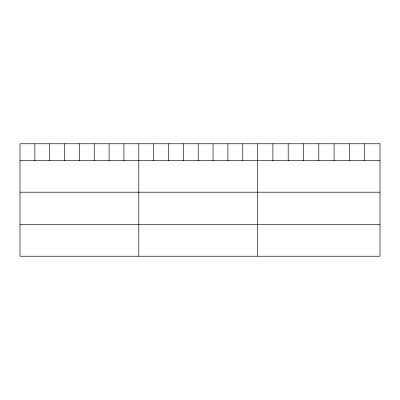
<?xml version="1.0" encoding="UTF-8"?>
<svg xmlns="http://www.w3.org/2000/svg" width="400" height="400" viewBox="0 0 400 400"><rect width="100%" height="100%" fill="white"/><g stroke="black" fill="none" stroke-linecap="round" stroke-linejoin="round"><path stroke-width="0.6" d="M20 160.655L380 160.655M20 192.195L380 192.195M20 224.69L380 224.69M364.7 143.77L364.7 160.655M349.4 143.77L349.4 160.655M334.1 143.77L334.1 160.655M318.8 143.77L318.8 160.655M303.5 143.77L303.5 160.655M288.2 143.77L288.2 160.655M272.9 143.77L272.9 160.655M257.6 143.77L257.6 256.23M242.75 143.77L242.75 160.655M227.9 143.77L227.9 160.655M213.05 143.77L213.05 160.655M198.2 143.77L198.2 160.655M183.35 143.77L183.35 160.655M168.5 143.77L168.5 160.655M153.65 143.77L153.65 160.655M138.8 143.77L138.8 256.23M123.95 143.77L123.95 160.655M109.1 143.77L109.1 160.655M94.25 143.77L94.25 160.655M79.4 143.77L79.4 160.655M64.55 143.77L64.55 160.655M49.7 143.77L49.7 160.655M34.85 143.77L34.85 160.655M380 143.77L20 143.77L20 256.23L380 256.23L380 143.77"/></g></svg>
